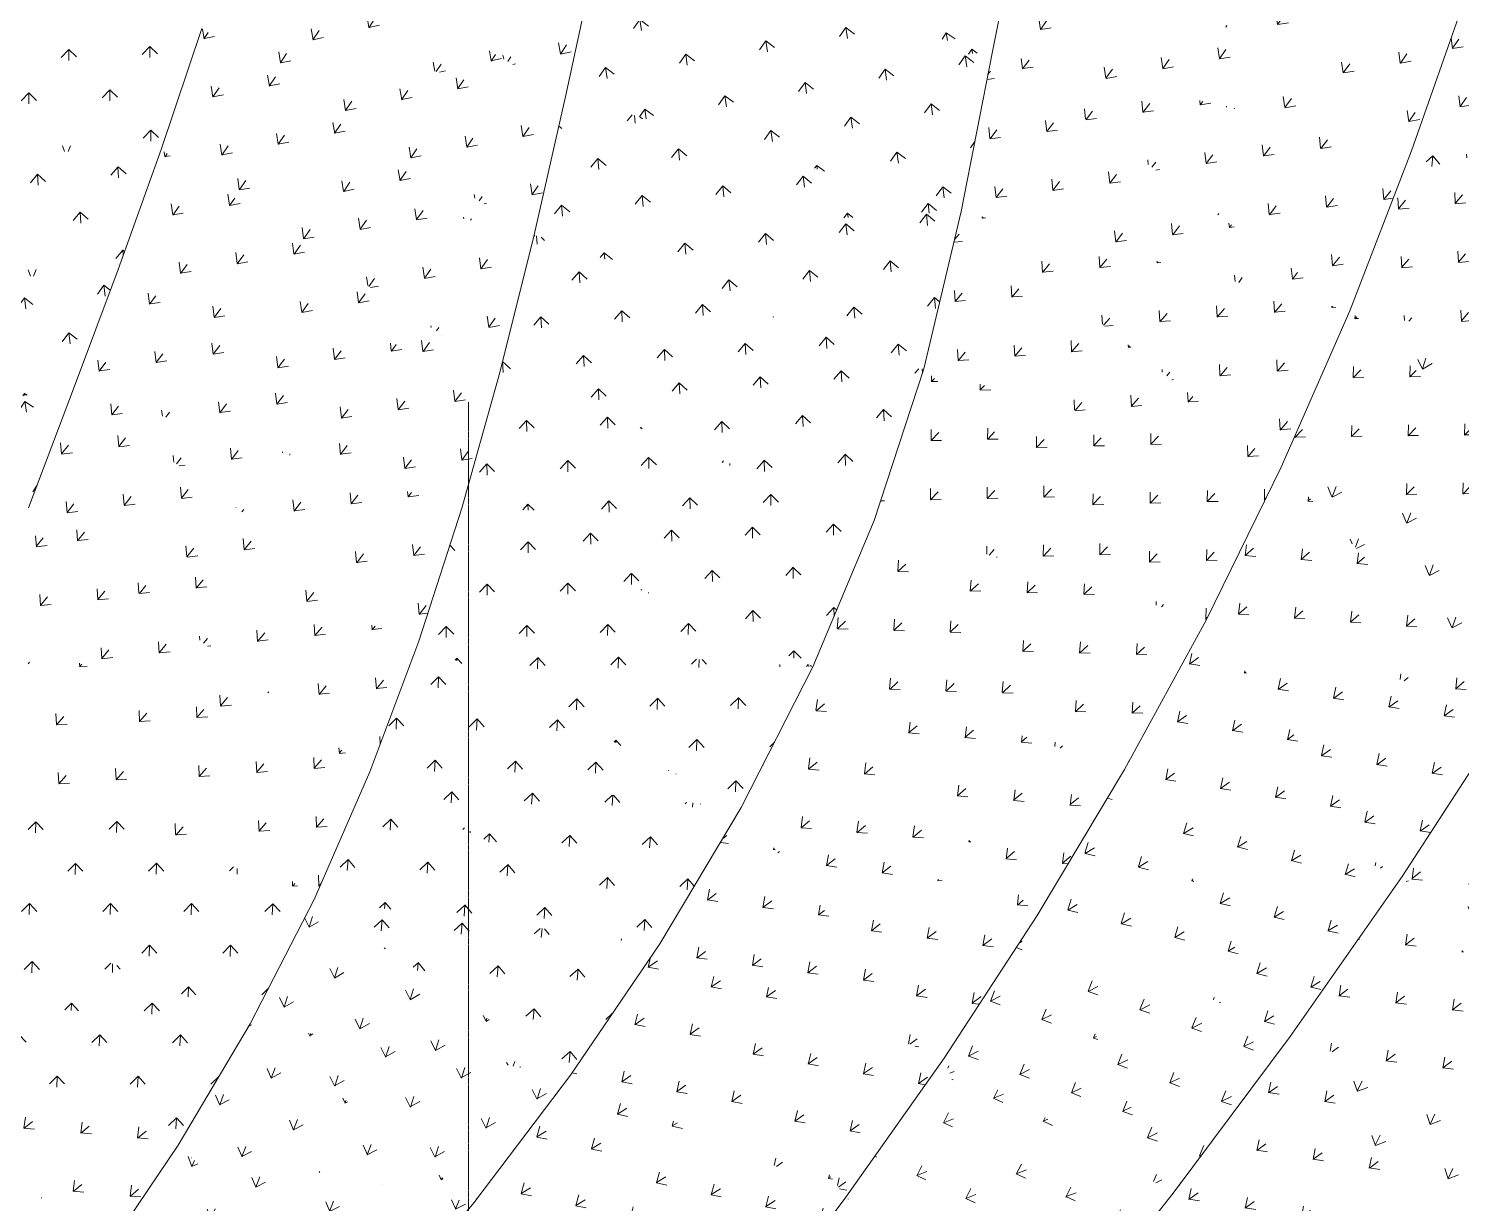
# Model space of a CAD drawing. Header units: millimetres. Extents: x 15878 to 679837, y -72324 to 391440.
# Drawn here: x 86459 to 92582, y -9404 to -4382 of the extents above; entities that cross this region are included whole.
import ezdxf

# ---------------------------------------------------------------- set-up
doc = ezdxf.new("R2010")
doc.units = ezdxf.units.MM
doc.linetypes.add('Grid Line__1_200_', pattern=[10.5, 6, -1.5, 1.5, -1.5])
for name, color, linetype, lineweight in [('A-FLOR', 192, 'Continuous', 5), ('A-FLOR-PATT', 8, 'Continuous', 5), ('S-GRID', 1, 'Continuous', 5)]:
    doc.layers.add(name, color=color, linetype=linetype, lineweight=lineweight)

msp = doc.modelspace()

# ---------------------------------------------------------------- hatches: boundary and pattern name
at = {"layer": 'A-FLOR-PATT'}
h = msp.add_hatch(dxfattribs=at)
h.set_pattern_fill('FP_1185', color=256, style=0, pattern_type=2)
h.set_pattern_definition([(56.968, (-16298.94, -45504.86), (-44.01305, 247.51812), [47.439, -310.37]), (12.377, (-16298.94, -45504.86), (-44.01564, 247.51724), [45.89, -198.856]), (100.083, (-16298.94, -45504.86), (-239.0581, -52.4582), [47.138, -204.263])])
h.paths.add_polyline_path([(88755, -4666.7), (87358.1, -3857), (87198.9, -4381.9), (88619, -4641.8)], flags=0)
h = msp.add_hatch(dxfattribs=at)
h.set_pattern_fill('FP_1196', color=256, style=0, pattern_type=2)
h.set_pattern_definition([(57.201, (-15544.03, -44756.93), (-44.62911, 248.0957), [47.314, -309.55]), (12.299, (-15544.03, -44756.93), (-44.6289, 248.0954), [45.662, -197.868]), (100.198, (-15544.03, -44756.93), (-237.9402, -51.87697), [47.265, -204.813])])
h.paths.add_polyline_path([(88755, -4666.7), (88884.9, -4062.8), (87358.1, -3857), (87713, -4062.8)], flags=0)
h = msp.add_hatch(dxfattribs=at)
h.set_pattern_fill('FP_1023', color=256, style=0, pattern_type=2)
h.set_pattern_definition([(280.024, (95625.3, 9802.34), (201.1775, -140.9881), [47.369, -309.908]), (236.605, (95625.3, 9802.34), (201.1755, -140.9907), [47.349, -205.177]), (324.976, (95625.3, 9802.34), (138.992, 210.833), [46.062, -199.601])])
h.paths.add_polyline_path([(90577.6, -4479.9), (90712.5, -3802.2), (88884.9, -4062.8), (90444.7, -4447.2)], flags=0)
h = msp.add_hatch(dxfattribs=at)
h.set_pattern_fill('FP_845', color=256, style=0, pattern_type=2)
h.set_pattern_definition([(54.837, (-20525.67, -45825.16), (-37.02063, 250.2203), [47.339, -309.712]), (9.745, (-20525.67, -45825.16), (-37.01836, 250.2206), [46.163, -200.038]), (98.416, (-20525.67, -45825.16), (-242.64736, -41.67547), [47.427, -205.517])])
h.paths.add_polyline_path([(92369.3, -4903.9), (90712.5, -3802.2), (90577.6, -4479.9), (91513.8, -4701.5)], flags=0)
h = msp.add_hatch(dxfattribs=at)
h.set_pattern_fill('FP_851', color=256, style=0, pattern_type=2)
h.set_pattern_definition([(54.581, (-21067.67, -47277.6), (-36.42596, 249.5347), [47.503, -310.787]), (9.866, (-21067.67, -47277.6), (-36.425, 249.5341), [46.451, -201.287]), (98.305, (-21067.67, -47277.6), (-244.07315, -42.4487), [47.284, -204.895])])
h.paths.add_polyline_path([(92369.3, -4903.9), (92612.9, -4210.7), (90712.5, -3802.2), (92064.8, -4701.5)], flags=0)
h = msp.add_hatch(dxfattribs=at)
h.set_pattern_fill('FP_1017', color=256, style=0, pattern_type=2)
h.set_pattern_definition([(277.931, (96981.92, 8020.9), (195.8483, -148.579), [47.396, -310.086]), (234.509, (96981.92, 8020.9), (195.8503, -148.5775), [47.32, -205.053]), (322.815, (96981.92, 8020.9), (146.5213, 205.4843), [46.093, -199.737])])
h.paths.add_polyline_path([(88755, -4666.7), (90577.6, -4479.9), (88884.9, -4062.8), (88795.1, -4479.9)], flags=0)
h = msp.add_hatch(dxfattribs=at)
h.set_pattern_fill('FP_680', color=256, style=0, pattern_type=2)
h.set_pattern_definition([(54.312, (-18319.57, -47885), (-32.79915, 249.36672), [47.443, -310.394]), (9.695, (-18319.57, -47885), (-32.7957, 249.3675), [45.947, -199.104]), (97.493, (-18319.57, -47885), (-241.55085, -41.26987), [47.159, -204.356])])
h.paths.add_polyline_path([(93995.3, -5111), (92612.9, -4210.7), (92369.3, -4903.9), (93679.1, -5070.7)], flags=0)
h = msp.add_hatch(dxfattribs=at)
h.set_pattern_fill('FP_1351', color=256, style=0, pattern_type=2)
h.set_pattern_definition([(67.682, (-15214.82, -55082.33), (-90.337, 234.91993), [47.465, -310.54]), (23.046, (-15214.82, -55082.33), (-90.33853, 234.91885), [46.109, -199.805]), (111.034, (-15214.82, -55082.33), (-226.289, -96.26655), [47.192, -204.499])])
h.paths.add_polyline_path([(85324.3, -4934.3), (87025.1, -4899.2), (85390.1, -4330.9), (85347.7, -4719.6)], flags=0)
h = msp.add_hatch(dxfattribs=at)
h.set_pattern_fill('FP_1355', color=256, style=0, pattern_type=2)
h.set_pattern_definition([(270.679, (103867.61, 3689.66), (175.3847, -172.2647), [47.41, -310.18]), (227.274, (103867.6, 3689.66), (175.385, -172.2642), [47.296, -204.949]), (315.514, (103867.6, 3689.66), (171.1473, 185.3), [46.094, -199.741])])
h.paths.add_polyline_path([(87025.1, -4899.2), (87198.9, -4381.9), (85390.1, -4330.9), (86913.8, -4860.5)], flags=0)
h = msp.add_hatch(dxfattribs=at)
h.set_pattern_fill('FP_1184', color=256, style=0, pattern_type=2)
h.set_pattern_definition([(55.521, (-17856.28, -43896.18), (-38.29611, 248.5748), [47.457, -310.487]), (10.922, (-17856.28, -43896.18), (-38.29673, 248.5745), [46.008, -199.366]), (98.758, (-17856.28, -43896.18), (-240.92965, -46.48934), [47.158, -204.35])])
h.paths.add_polyline_path([(88619, -5263.4), (87198.9, -4381.9), (87025.1, -4899.2), (88472.2, -5229.9)], flags=0)
h = msp.add_hatch(dxfattribs=at)
h.set_pattern_fill('FP_1194', color=256, style=0, pattern_type=2)
h.set_pattern_definition([(55.781, (-17011.8, -43001), (-38.94792, 249.25277), [47.311, -309.532]), (10.825, (-17011.8, -43001), (-38.9472, 249.2527), [45.743, -198.22]), (98.881, (-17011.8, -43001), (-239.62216, -45.81885), [47.302, -204.975])])
h.paths.add_polyline_path([(88619, -5263.4), (88755, -4666.7), (87198.9, -4381.9), (87713.7, -4701.5)], flags=0)
h = msp.add_hatch(dxfattribs=at)
h.set_pattern_fill('FP_1022', color=256, style=0, pattern_type=2)
h.set_pattern_definition([(278.018, (96738.66, 8144.43), (196.1127, -148.6233), [47.421, -310.248]), (234.573, (96738.66, 8144.43), (196.1136, -148.622), [47.297, -204.956]), (322.844, (96738.66, 8144.43), (146.2214, 205.55), [46.138, -199.93])])
h.paths.add_polyline_path([(90444.7, -5163.3), (90577.6, -4479.9), (88755, -4666.7), (90296.5, -5119.7)], flags=0)
h = msp.add_hatch(dxfattribs=at)
h.set_pattern_fill('FP_844', color=256, style=0, pattern_type=2)
h.set_pattern_definition([(52.549, (-19943.28, -42201.67), (-26.17594, 251.72662), [47.227, -308.981]), (7.29, (-19943.28, -42201.67), (-26.17664, 251.7272), [45.892, -198.866]), (95.937, (-19943.28, -42201.67), (-242.7797, -31.0585), [47.453, -205.631])])
h.paths.add_polyline_path([(92105.6, -5587.9), (90577.6, -4479.9), (90444.7, -5163.3), (90712.5, -5231.7)], flags=0)
h = msp.add_hatch(dxfattribs=at)
h.set_pattern_fill('FP_850', color=256, style=0, pattern_type=2)
h.set_pattern_definition([(52.203, (-20903.79, -44123.54), (-25.3748, 250.7942), [47.478, -310.622]), (7.486, (-20903.8, -44123.54), (-25.37664, 250.7934), [46.303, -200.644]), (95.778, (-20903.8, -44123.54), (-244.84187, -32.17374), [47.264, -204.81])])
h.paths.add_polyline_path([(92105.6, -5587.9), (92369.3, -4903.9), (90577.6, -4479.9), (91520, -5163.3)], flags=0)
h = msp.add_hatch(dxfattribs=at)
h.set_pattern_fill('FP_1014', color=256, style=0, pattern_type=2)
h.set_pattern_definition([(275.43, (98502.32, 5754.22), (189.1965, -157.5564), [47.437, -310.355]), (231.972, (98502.32, 5754.22), (189.1946, -157.559), [47.28, -204.879]), (320.213, (98502.32, 5754.22), (155.341, 198.6285), [46.164, -200.045])])
h.paths.add_polyline_path([(88619, -5263.4), (90444.7, -5163.3), (88755, -4666.7), (88702, -4899.2)], flags=0)
h = msp.add_hatch(dxfattribs=at)
h.set_pattern_fill('FP_1350', color=256, style=0, pattern_type=2)
h.set_pattern_definition([(68.718, (-13304.79, -55428.12), (-93.31408, 233.33645), [47.441, -310.382]), (24.153, (-13304.8, -55428.12), (-93.3144, 233.3363), [45.863, -198.739]), (111.797, (-13304.8, -55428.12), (-223.18973, -100.0841), [47.119, -204.184])])
h.paths.add_polyline_path([(85267.8, -5533.8), (86840.8, -5411.3), (85324.3, -4934.3), (85279.4, -5411.3)], flags=0)
h = msp.add_hatch(dxfattribs=at)
h.set_pattern_fill('FP_1353', color=256, style=0, pattern_type=2)
h.set_pattern_definition([(273.332, (102061.43, 6830.22), (182.3368, -161.8429), [47.265, -309.233]), (230.211, (102061.43, 6830.22), (182.337, -161.8425), [47.351, -205.189]), (318.408, (102061.43, 6830.22), (161.615, 194.0542), [45.713, -198.09])])
h.paths.add_polyline_path([(86840.8, -5411.3), (87025.1, -4899.2), (85324.3, -4934.3), (86350, -5256.9)], flags=0)
h = msp.add_hatch(dxfattribs=at)
h.set_pattern_fill('FP_1183', color=256, style=0, pattern_type=2)
h.set_pattern_definition([(54.26, (-19283.36, -42363.3), (-33.32116, 249.44704), [47.467, -310.553]), (9.633, (-19283.36, -42363.3), (-33.3225, 249.4472), [46.108, -199.802]), (97.609, (-19283.36, -42363.3), (-242.4429, -41.1507), [47.187, -204.476])])
h.paths.add_polyline_path([(88472.2, -5852), (87025.1, -4899.2), (86840.8, -5411.3), (88309.5, -5808.1)], flags=0)
h = msp.add_hatch(dxfattribs=at)
h.set_pattern_fill('FP_1195', color=256, style=0, pattern_type=2)
h.set_pattern_definition([(54.501, (-18459.92, -41522.26), (-33.89542, 250.10106), [47.329, -309.648]), (9.537, (-18459.92, -41522.26), (-33.8933, 250.1011), [45.856, -198.711]), (97.718, (-18459.92, -41522.26), (-241.1868, -40.5229), [47.323, -205.065])])
h.paths.add_polyline_path([(88472.2, -5852), (88619, -5263.4), (87025.1, -4899.2), (88447.6, -5835.9)], flags=0)
h = msp.add_hatch(dxfattribs=at)
h.set_pattern_fill('FP_685', color=256, style=0, pattern_type=2)
h.set_pattern_definition([(50.126, (-17758.63, -42272.43), (-13.39275, 251.32786), [47.354, -309.813]), (5.369, (-17758.63, -42272.43), (-13.3884, 251.3279), [45.645, -197.796]), (93.05, (-17758.63, -42272.43), (-242.3732, -22.7813), [47.191, -204.494])])
h.paths.add_polyline_path([(93613.7, -5856.4), (92369.3, -4903.9), (92105.6, -5587.9), (93493, -5835)], flags=0)
h = msp.add_hatch(dxfattribs=at)
h.set_pattern_fill('FP_683', color=256, style=0, pattern_type=2)
h.set_pattern_definition([(265.112, (106920.51, -9559.98), (156.8411, -186.0648), [47.271, -309.267]), (222.101, (106920.51, -9559.98), (156.8395, -186.0664), [47.313, -205.021]), (310.129, (106920.51, -9559.98), (187.2205, 169.1766), [45.628, -197.722])])
h.paths.add_polyline_path([(93613.7, -5856.4), (93995.3, -5111), (92369.3, -4903.9), (93262.8, -5587.9)], flags=0)
h = msp.add_hatch(dxfattribs=at)
h.set_pattern_fill('FP_1024', color=256, style=0, pattern_type=2)
h.set_pattern_definition([(275.381, (98504.59, 5705.3), (189.0498, -157.5385), [47.424, -310.273]), (231.936, (98504.59, 5705.3), (189.049, -157.5395), [47.292, -204.932]), (320.195, (98504.59, 5705.3), (155.5052, 198.5833), [46.141, -199.944])])
h.paths.add_polyline_path([(90284, -5835.9), (90444.7, -5163.3), (88619, -5263.4)], flags=0)
h = msp.add_hatch(dxfattribs=at)
h.set_pattern_fill('FP_843', color=256, style=0, pattern_type=2)
h.set_pattern_definition([(49.792, (-18934.05, -38438.43), (-12.94554, 252.6695), [47.151, -308.486]), (4.464, (-18934.05, -38438.43), (-12.94617, 252.66885), [45.613, -197.657]), (92.933, (-18934.05, -38438.43), (-242.5329, -18.93376), [47.438, -205.563])])
h.paths.add_polyline_path([(91812.5, -6256.7), (90444.7, -5163.3), (90284, -5835.9), (91608.8, -6200.6)], flags=0)
h = msp.add_hatch(dxfattribs=at)
h.set_pattern_fill('FP_852', color=256, style=0, pattern_type=2)
h.set_pattern_definition([(49.389, (-20176.12, -40557.53), (-12.04118, 251.5455), [47.449, -310.435]), (4.7, (-20176.12, -40557.53), (-12.0428, 251.5461), [46.092, -199.73]), (92.741, (-20176.12, -40557.53), (-244.99503, -20.143), [47.219, -204.615])])
h.paths.add_polyline_path([(91812.5, -6256.7), (92105.6, -5587.9), (90444.7, -5163.3), (91286.1, -5835.9)], flags=0)
h = msp.add_hatch(dxfattribs=at)
h.set_pattern_fill('FP_1013', color=256, style=0, pattern_type=2)
h.set_pattern_definition([(272.995, (99973.44, 3490), (182.2336, -165.777), [47.46, -310.508]), (229.535, (99973.44, 3490), (182.236, -165.775), [47.246, -204.731]), (317.708, (99973.44, 3490), (163.5286, 191.7038), [46.192, -200.164])])
h.paths.add_polyline_path([(88472.2, -5852), (90284, -5835.9), (88619, -5263.4), (88582.1, -5411.3)], flags=0)
h = msp.add_hatch(dxfattribs=at)
h.set_pattern_fill('FP_1356', color=256, style=0, pattern_type=2)
h.set_pattern_definition([(276.439, (100007.96, 10483.4), (189.5444, -148.8313), [47.041, -307.761]), (233.682, (100007.96, 10483.4), (189.5446, -148.8316), [47.41, -205.441]), (321.861, (100007.96, 10483.4), (149.7548, 203.7326), [45.186, -195.807])])
h.paths.add_polyline_path([(86650.6, -5921), (86840.8, -5411.3), (85267.8, -5533.8), (86202.5, -5795.5)], flags=0)
h = msp.add_hatch(dxfattribs=at)
h.set_pattern_fill('FP_1178', color=256, style=0, pattern_type=2)
h.set_pattern_definition([(53.085, (-20477.96, -40785.67), (-28.57544, 250.22437), [47.467, -310.55]), (8.411, (-20477.96, -40785.67), (-28.5764, 250.2244), [46.174, -200.086]), (96.515, (-20477.96, -40785.67), (-243.6112, -36.02055), [47.222, -204.629])])
h.paths.add_polyline_path([(88309.5, -6431.4), (86840.8, -5411.3), (86650.6, -5921), (88126.3, -6375)], flags=0)
h = msp.add_hatch(dxfattribs=at)
h.set_pattern_fill('FP_1193', color=256, style=0, pattern_type=2)
h.set_pattern_definition([(53.271, (-19777.25, -40164.58), (-28.9955, 250.74605), [47.358, -309.84]), (8.334, (-19777.25, -40164.58), (-28.9972, 250.74594), [45.975, -199.225]), (96.597, (-19777.25, -40164.58), (-242.61116, -35.54175), [47.328, -205.089])])
h.paths.add_polyline_path([(88309.5, -6431.4), (88472.2, -5852), (86840.8, -5411.3), (87475.4, -5852)], flags=0)
h = msp.add_hatch(dxfattribs=at)
h.set_pattern_fill('FP_1348', color=256, style=0, pattern_type=2)
h.set_pattern_definition([(281.662, (94314.38, 16549.16), (201.634, -134.7334), [47.369, -309.91]), (238.975, (94314.38, 16549.16), (201.6341, -134.7333), [47.079, -204.011]), (326.249, (94314.38, 16549.16), (129.4139, 215.1705), [45.47, -197.036])])
h.paths.add_polyline_path([(85211.3, -6125.4), (86650.6, -5921), (85267.8, -5533.8), (85222.5, -6008.7)], flags=0)
h = msp.add_hatch(dxfattribs=at)
h.set_pattern_fill('FP_676', color=256, style=0, pattern_type=2)
h.set_pattern_definition([(45.646, (-16810.2, -36488.6), (7.41927, 251.69743), [47.258, -309.184]), (0.752, (-16810.2, -36488.6), (7.41623, 251.698), [45.335, -196.452]), (88.312, (-16810.2, -36488.6), (-241.76634, -3.1717), [47.214, -204.593])])
h.paths.add_polyline_path([(93211.4, -6589.2), (92105.6, -5587.9), (91812.5, -6256.7), (92978.4, -6533.9)], flags=0)
h = msp.add_hatch(dxfattribs=at)
h.set_pattern_fill('FP_682', color=256, style=0, pattern_type=2)
h.set_pattern_definition([(73.106, (-10254.3, -72665.73), (-112.00094, 217.02043), [47.506, -310.805]), (30.207, (-10254.3, -72665.73), (-111.9993, 217.022), [46.891, -203.196]), (117.297, (-10254.3, -72665.73), (-216.12817, -125.8247), [45.791, -198.427])])
h.paths.add_polyline_path([(93211.4, -6589.2), (93613.7, -5856.4), (92105.6, -5587.9), (93132.1, -6517.4)], flags=0)
h = msp.add_hatch(dxfattribs=at)
h.set_pattern_fill('FP_1010', color=256, style=0, pattern_type=2)
h.set_pattern_definition([(270.948, (101263.91, 1610.57), (175.874, -172.0767), [47.46, -310.503]), (227.556, (101263.91, 1610.57), (175.8724, -172.078), [47.218, -204.613]), (315.625, (101263.91, 1610.57), (169.9528, 185.8357), [46.135, -199.918])])
h.paths.add_polyline_path([(90072.6, -6484.9), (88472.2, -5852), (88309.5, -6431.4), (88472.2, -6436.3)], flags=0)
h = msp.add_hatch(dxfattribs=at)
h.set_pattern_fill('FP_1021', color=256, style=0, pattern_type=2)
h.set_pattern_definition([(272.649, (100455.59, 2993.43), (181.207, -165.6611), [47.375, -309.951]), (229.272, (100455.6, 2993.43), (181.208, -165.661), [47.328, -205.086]), (317.566, (100455.6, 2993.43), (164.6934, 191.282), [46.035, -199.485])])
h.paths.add_polyline_path([(90072.6, -6484.9), (90284, -5835.9), (88472.2, -5852), (89937.3, -6431.4)], flags=0)
h = msp.add_hatch(dxfattribs=at)
h.set_pattern_fill('FP_846', color=256, style=0, pattern_type=2)
h.set_pattern_definition([(46.638, (-17815.66, -34752.27), (2.15283, 252.68394), [47.136, -308.385]), (1.371, (-17815.66, -34752.27), (2.15286, 252.68385), [45.378, -196.64]), (89.512, (-17815.66, -34752.27), (-241.9491, -5.7915), [47.38, -205.313])])
h.paths.add_polyline_path([(91491, -6910.4), (90284, -5835.9), (90072.6, -6484.9), (91285.5, -6848.8)], flags=0)
h = msp.add_hatch(dxfattribs=at)
h.set_pattern_fill('FP_849', color=256, style=0, pattern_type=2)
h.set_pattern_definition([(46.264, (-18974.29, -36617.72), (2.94043, 251.5874), [47.404, -310.136]), (1.582, (-18974.3, -36617.72), (2.9414, 251.5871), [45.813, -198.521]), (89.33, (-18974.3, -36617.72), (-244.2406, -6.74545), [47.176, -204.429])])
h.paths.add_polyline_path([(91491, -6910.4), (91812.5, -6256.7), (90284, -5835.9), (91013, -6484.9)], flags=0)
h = msp.add_hatch(dxfattribs=at)
h.set_pattern_fill('FP_1352', color=256, style=0, pattern_type=2)
h.set_pattern_definition([(279.855, (97770.48, 14476.43), (196.2317, -133.517), [46.71, -305.601]), (237.527, (97770.48, 14476.43), (196.2301, -133.5188), [47.471, -205.709]), (325.768, (97770.48, 14476.43), (135.9326, 213.5945), [44.503, -192.844])])
h.paths.add_polyline_path([(86458.8, -6430.8), (86650.6, -5921), (85222.5, -6128.2), (86269.8, -6384.5)], flags=0)
h = msp.add_hatch(dxfattribs=at)
h.set_pattern_fill('FP_1181', color=256, style=0, pattern_type=2)
h.set_pattern_definition([(51.888, (-21362.85, -39033.17), (-23.5311, 250.95825), [47.453, -310.457]), (7.146, (-21362.85, -39033.17), (-23.5295, 250.9583), [46.19, -200.157]), (95.357, (-21362.85, -39033.17), (-244.43324, -30.6484), [47.261, -204.798])])
h.paths.add_polyline_path([(88126.3, -7000.5), (86650.6, -5921), (86458.8, -6430.8), (87917.6, -6929.2)], flags=0)
h = msp.add_hatch(dxfattribs=at)
h.set_pattern_fill('FP_1192', color=256, style=0, pattern_type=2)
h.set_pattern_definition([(51.991, (-20877.84, -38772.22), (-23.75504, 251.2533), [47.392, -310.06]), (7.103, (-20877.84, -38772.22), (-23.7546, 251.2529), [46.079, -199.675]), (95.401, (-20877.84, -38772.22), (-243.8684, -30.3882), [47.32, -205.054])])
h.paths.add_polyline_path([(88126.3, -7000.5), (88309.5, -6431.4), (86650.6, -5921), (87348.3, -6431.4)], flags=0)
h = msp.add_hatch(dxfattribs=at)
h.set_pattern_fill('FP_675', color=256, style=0, pattern_type=2)
h.set_pattern_definition([(40.981, (-15353.66, -30487.65), (29.0439, 250.33972), [47.129, -308.34]), (355.884, (-15353.66, -30487.65), (29.0443, 250.34), [44.986, -194.941]), (83.382, (-15353.66, -30487.65), (-239.3088, 17.2219), [47.254, -204.766])])
h.paths.add_polyline_path([(92782.7, -7305.5), (91812.5, -6256.7), (91491, -6910.4), (92470.8, -7210.1)], flags=0)
h = msp.add_hatch(dxfattribs=at)
h.set_pattern_fill('FP_681', color=256, style=0, pattern_type=2)
h.set_pattern_definition([(69.396, (-11212.11, -68612.19), (-96.5926, 223.57884), [47.524, -310.925]), (26.683, (-11212.11, -68612.2), (-96.5908, 223.5797), [46.74, -202.541]), (113.366, (-11212.11, -68612.2), (-222.732, -111.9437), [45.666, -197.886])])
h.paths.add_polyline_path([(92782.7, -7305.5), (93211.4, -6589.2), (91812.5, -6256.7), (92697.9, -7213.9)], flags=0)
h = msp.add_hatch(dxfattribs=at)
h.set_pattern_fill('FP_1175', color=256, style=0, pattern_type=2)
h.set_pattern_definition([(50.55, (-21852.7, -36949.98), (-17.61403, 251.67084), [47.418, -310.232]), (5.713, (-21852.7, -36949.98), (-17.6122, 251.67083), [46.142, -199.948]), (94.003, (-21852.7, -36949.98), (-244.8673, -24.49663), [47.304, -204.983])])
h.paths.add_polyline_path([(87917.6, -7558.4), (86458.8, -6430.8), (86269.8, -6943.3), (86913.8, -7183.7)], flags=0)
h = msp.add_hatch(dxfattribs=at)
h.set_pattern_fill('FP_1203', color=256, style=0, pattern_type=2)
h.set_pattern_definition([(50.54, (-21685.15, -37185.25), (-17.5927, 251.6433), [47.424, -310.27]), (5.718, (-21685.15, -37185.25), (-17.59534, 251.64303), [46.152, -199.993]), (93.999, (-21685.15, -37185.25), (-244.92123, -24.5213), [47.298, -204.959])])
h.paths.add_polyline_path([(87917.6, -7558.4), (88126.3, -7000.5), (86458.8, -6430.8), (87195.9, -7000.5)], flags=0)
h = msp.add_hatch(dxfattribs=at)
h.set_pattern_fill('FP_1009', color=256, style=0, pattern_type=2)
h.set_pattern_definition([(269.193, (102484.48, 27.1), (169.9843, -176.8307), [47.435, -310.345]), (225.948, (102484.48, 27.1), (169.983, -176.831), [47.198, -204.523]), (313.869, (102484.48, 27.1), (175.024, 180.914), [45.99, -199.292])])
h.paths.add_polyline_path([(89810.9, -7109.7), (88309.5, -6431.4), (88126.3, -7000.5), (88676.3, -7036.2)], flags=0)
h = msp.add_hatch(dxfattribs=at)
h.set_pattern_fill('FP_1020', color=256, style=0, pattern_type=2)
h.set_pattern_definition([(270.276, (102152.41, 559.95), (173.8939, -171.8603), [47.293, -309.415]), (227.032, (102152.41, 559.95), (173.8928, -171.861), [47.364, -205.246]), (315.337, (102152.41, 559.95), (172.1753, 184.844), [45.842, -198.647])])
h.paths.add_polyline_path([(89810.9, -7109.7), (90072.6, -6484.9), (88309.5, -6431.4), (89569.3, -7000.5)], flags=0)
h = msp.add_hatch(dxfattribs=at)
h.set_pattern_fill('FP_842', color=256, style=0, pattern_type=2)
h.set_pattern_definition([(43.412, (-16737.12, -31161.82), (17.44654, 251.73212), [47.134, -308.375]), (358.237, (-16737.12, -31161.82), (17.4459, 251.73243), [45.173, -195.748]), (86.036, (-16737.12, -31161.82), (-240.80586, 7.40956), [47.313, -205.023])])
h.paths.add_polyline_path([(91142.6, -7549.1), (90072.6, -6484.9), (89810.9, -7109.7), (90899.8, -7469)], flags=0)
h = msp.add_hatch(dxfattribs=at)
h.set_pattern_fill('FP_848', color=256, style=0, pattern_type=2)
h.set_pattern_definition([(43.101, (-17650.26, -32667.83), (18.06168, 250.79122), [47.348, -309.775]), (358.402, (-17650.26, -32667.83), (18.05877, 250.79094), [45.522, -197.264]), (85.881, (-17650.26, -32667.83), (-242.6914, 6.7726), [47.145, -204.295])])
h.paths.add_polyline_path([(91142.6, -7549.1), (91491, -6910.4), (90072.6, -6484.9), (90700.8, -7109.7)], flags=0)
h = msp.add_hatch(dxfattribs=at)
h.set_pattern_fill('FP_674', color=256, style=0, pattern_type=2)
h.set_pattern_definition([(36.183, (-13341.68, -24363.23), (51.05298, 247.09972), [46.959, -307.226]), (350.808, (-13341.68, -24363.23), (51.05116, 247.10003), [44.602, -193.275]), (78.326, (-13341.68, -24363.23), (-234.8218, 38.0026), [47.31, -205.009])])
h.paths.add_polyline_path([(92328.4, -8005.6), (91491, -6910.4), (91142.6, -7549.1), (91491, -7683.2)], flags=0)
h = msp.add_hatch(dxfattribs=at)
h.set_pattern_fill('FP_677', color=256, style=0, pattern_type=2)
h.set_pattern_definition([(35.9, (-14282.08, -25714.53), (51.58452, 246.2401), [47.173, -308.628]), (350.97, (-14282.08, -25714.53), (51.5822, 246.2409), [44.925, -194.674]), (78.169, (-14282.08, -25714.53), (-236.6298, 37.60504), [47.172, -204.413])])
h.paths.add_polyline_path([(92328.4, -8005.6), (92782.7, -7305.5), (91491, -6910.4), (92078.2, -7678.4)], flags=0)
h = msp.add_hatch(dxfattribs=at)
h.set_pattern_fill('FP_1174', color=256, style=0, pattern_type=2)
h.set_pattern_definition([(48.927, (-21807.9, -34323.97), (-10.11896, 252.3387), [47.35, -309.785]), (3.949, (-21807.9, -34323.97), (-10.1192, 252.3382), [46.002, -199.344]), (92.297, (-21807.9, -34323.97), (-244.76334, -16.89957), [47.352, -205.19])])
h.paths.add_polyline_path([(87678.6, -8104.1), (86269.8, -6943.3), (86087.9, -7461), (87385.8, -7985.7)], flags=0)
h = msp.add_hatch(dxfattribs=at)
h.set_pattern_fill('FP_1190', color=256, style=0, pattern_type=2)
h.set_pattern_definition([(48.769, (-22105.5, -35219.49), (-9.80144, 251.87019), [47.45, -310.44]), (4.024, (-22105.5, -35219.5), (-9.8, 251.8702), [46.18, -200.113]), (92.228, (-22105.5, -35219.5), (-245.68586, -17.2824), [47.261, -204.799])])
h.paths.add_polyline_path([(87678.6, -8104.1), (87917.6, -7558.4), (86269.8, -6943.3), (87534.9, -7985.7)], flags=0)
h = msp.add_hatch(dxfattribs=at)
h.set_pattern_fill('FP_1008', color=256, style=0, pattern_type=2)
h.set_pattern_definition([(267.584, (103745.87, -1434.22), (164.2265, -180.4894), [47.385, -310.012]), (224.565, (103745.87, -1434.22), (164.226, -180.4895), [47.185, -204.469]), (312.299, (103745.87, -1434.22), (179.292, 176.59), [45.754, -198.268])])
h.paths.add_polyline_path([(89503.9, -7712), (88126.3, -7000.5), (87917.6, -7558.4), (89157.3, -7678.4)], flags=0)
h = msp.add_hatch(dxfattribs=at)
h.set_pattern_fill('FP_1034', color=256, style=0, pattern_type=2)
h.set_pattern_definition([(268.194, (103652.02, -1619.89), (167.0605, -176.5017), [47.182, -308.688]), (225.147, (103652.02, -1619.89), (167.062, -176.5014), [47.394, -205.375]), (313.426, (103652.02, -1619.89), (178.2757, 179.1924), [45.568, -197.46])])
h.paths.add_polyline_path([(89503.9, -7712), (89810.9, -7109.7), (88126.3, -7000.5), (89438.9, -7678.4)], flags=0)
h = msp.add_hatch(dxfattribs=at)
h.set_pattern_fill('FP_841', color=256, style=0, pattern_type=2)
h.set_pattern_definition([(40.298, (-15774.73, -27764.7), (31.98023, 249.96317), [47.137, -308.389]), (355.215, (-15774.73, -27764.7), (31.9796, 249.96255), [45.002, -195.01]), (82.71, (-15774.73, -27764.7), (-239.1762, 20.01824), [47.25, -204.75])])
h.paths.add_polyline_path([(90768.9, -8173), (89810.9, -7109.7), (89503.9, -7712), (90296.5, -8000.8)], flags=0)
h = msp.add_hatch(dxfattribs=at)
h.set_pattern_fill('FP_862', color=256, style=0, pattern_type=2)
h.set_pattern_definition([(40.067, (-16390.88, -28911.31), (32.40695, 249.2457), [47.291, -309.4]), (355.33, (-16390.88, -28911.3), (32.4093, 249.2448), [45.256, -196.111]), (82.591, (-16390.88, -28911.3), (-240.56617, 19.6534), [47.127, -204.216])])
h.paths.add_polyline_path([(90768.9, -8173), (91142.6, -7549.1), (89810.9, -7109.7), (90396.6, -7759.8)], flags=0)
h = msp.add_hatch(dxfattribs=at)
h.set_pattern_fill('FP_511', color=256, style=0, pattern_type=2)
h.set_pattern_definition([(39.582, (-21012.7, -31220.7), (31.93909, 249.61807), [47.413, -310.199]), (354.898, (-21012.7, -31220.7), (31.9399, 249.6186), [45.871, -198.775]), (82.708, (-21012.7, -31220.7), (-243.6773, 21.757), [47.185, -204.469])])
h.paths.add_polyline_path([(93864.5, -8547.1), (92782.7, -7305.5), (92328.4, -8005.6), (93679.1, -8481.7)], flags=0)
h = msp.add_hatch(dxfattribs=at)
h.set_pattern_fill('FP_1173', color=256, style=0, pattern_type=2)
h.set_pattern_definition([(268.819, (101742.1, 1755.7), (169.385, -178.398), [47.453, -310.461]), (225.43, (101742.1, 1755.7), (169.3826, -178.4005), [47.227, -204.652]), (313.515, (101742.1, 1755.7), (176.7628, 179.439), [46.125, -199.877])])
h.paths.add_polyline_path([(87678.6, -8104.1), (86087.9, -7461), (85916, -7985.7), (86913.8, -8052.7)], flags=0)
h = msp.add_hatch(dxfattribs=at)
h.set_pattern_fill('FP_1007', color=256, style=0, pattern_type=2)
h.set_pattern_definition([(265.984, (105114.41, -2957.66), (158.2498, -183.3913), [47.299, -309.455]), (223.27, (105114.4, -2957.66), (158.2514, -183.3893), [47.184, -204.464]), (310.791, (105114.4, -2957.66), (183.235, 172.486), [45.418, -196.812])])
h.paths.add_polyline_path([(89156.6, -8293.5), (87917.6, -7558.4), (87678.6, -8104.1), (88702.4, -8235.3)], flags=0)
h = msp.add_hatch(dxfattribs=at)
h.set_pattern_fill('FP_1019', color=256, style=0, pattern_type=2)
h.set_pattern_definition([(266.262, (105052.64, -3686.63), (160.388, -180.0504), [47.04, -307.76]), (223.474, (105052.64, -3686.63), (160.3877, -180.0504), [47.417, -205.473]), (311.695, (105052.64, -3686.63), (183.5174, 173.9963), [45.211, -195.916])])
h.paths.add_polyline_path([(89156.6, -8293.5), (89503.9, -7712), (87917.6, -7558.4), (88837.2, -8104.1)], flags=0)
h = msp.add_hatch(dxfattribs=at)
h.set_pattern_fill('FP_673', color=256, style=0, pattern_type=2)
h.set_pattern_definition([(31.32, (-10774.04, -18254.3), (72.9039, 241.93277), [46.744, -305.818]), (345.588, (-10774.04, -18254.3), (72.9036, 241.9332), [44.194, -191.505]), (73.231, (-10774.04, -18254.3), (-228.2817, 58.662), [47.377, -205.301])])
h.paths.add_polyline_path([(91850.4, -8690.3), (91142.6, -7549.1), (90768.9, -8173), (91570.8, -8556.5)], flags=0)
h = msp.add_hatch(dxfattribs=at)
h.set_pattern_fill('FP_678', color=256, style=0, pattern_type=2)
h.set_pattern_definition([(31.035, (-11878.1, -19556.95), (73.4613, 241.09146), [46.989, -307.423]), (345.773, (-11878.1, -19556.95), (73.45996, 241.09257), [44.532, -192.97]), (73.054, (-11878.1, -19556.95), (-230.21793, 58.3701), [47.257, -204.779])])
h.paths.add_polyline_path([(91850.4, -8690.3), (92328.4, -8005.6), (91142.6, -7549.1), (91529.6, -8173)], flags=0)
h = msp.add_hatch(dxfattribs=at)
h.set_pattern_fill('FP_838', color=256, style=0, pattern_type=2)
h.set_pattern_definition([(37.402, (-15002.9, -24631.43), (45.21323, 247.61116), [47.144, -308.438]), (352.407, (-15002.9, -24631.43), (45.2126, 247.61095), [44.88, -194.478]), (79.652, (-15002.9, -24631.43), (-237.25875, 31.6284), [47.195, -204.51])])
h.paths.add_polyline_path([(90371.4, -8782.4), (89503.9, -7712), (89156.6, -8293.5), (90296.5, -8752.2)], flags=0)
h = msp.add_hatch(dxfattribs=at)
h.set_pattern_fill('FP_847', color=256, style=0, pattern_type=2)
h.set_pattern_definition([(37.255, (-15307.04, -25456.17), (45.46887, 247.1492), [47.239, -309.06]), (352.474, (-15307.04, -25456.17), (45.47124, 247.1484), [45.037, -195.159]), (79.575, (-15307.04, -25456.17), (-238.12605, 31.46084), [47.118, -204.179])])
h.paths.add_polyline_path([(90371.4, -8782.4), (90768.9, -8173), (89503.9, -7712), (90296.5, -8689.9)], flags=0)
h = msp.add_hatch(dxfattribs=at)
h.set_pattern_fill('FP_1176', color=256, style=0, pattern_type=2)
h.set_pattern_definition([(268.698, (101874.2, 2055.7), (168.2693, -178.2475), [47.436, -310.351]), (225.491, (101874.2, 2055.7), (168.27, -178.2468), [47.181, -204.45]), (313.351, (101874.2, 2055.7), (176.3978, 179.4484), [45.961, -199.165])])
h.paths.add_polyline_path([(87405.1, -8636.4), (85916, -7985.7), (85744.4, -8511.1), (86913.8, -8599.4)], flags=0)
h = msp.add_hatch(dxfattribs=at)
h.set_pattern_fill('FP_1182', color=256, style=0, pattern_type=2)
h.set_pattern_definition([(267.91, (102875.95, 232.95), (166.7127, -178.0724), [47.223, -308.954]), (224.706, (102875.95, 232.95), (166.7117, -178.0722), [47.408, -205.435]), (313.113, (102875.95, 232.95), (179.7018, 177.867), [45.737, -198.194])])
h.paths.add_polyline_path([(87405.1, -8636.4), (87678.6, -8104.1), (85916, -7985.7), (87118.4, -8511.1)], flags=0)
h = msp.add_hatch(dxfattribs=at)
h.set_pattern_fill('FP_505', color=256, style=0, pattern_type=2)
h.set_pattern_definition([(37.646, (-20447.88, -28598.58), (40.92562, 248.1431), [47.397, -310.093]), (352.985, (-20447.88, -28598.58), (40.9258, 248.1423), [45.743, -198.218]), (80.634, (-20447.88, -28598.58), (-242.1337, 29.7972), [47.155, -204.339])])
h.paths.add_polyline_path([(93328.6, -9236.2), (92328.4, -8005.6), (91850.4, -8690.3), (92889.3, -9074)], flags=0)
h = msp.add_hatch(dxfattribs=at)
h.set_pattern_fill('FP_510', color=256, style=0, pattern_type=2)
h.set_pattern_definition([(65.201, (-19307.22, -64980.36), (-82.0535, 230.90298), [47.498, -310.754]), (22.095, (-19307.22, -64980.36), (-82.0514, 230.9031), [47.012, -203.719]), (109.563, (-19307.22, -64980.36), (-232.31797, -94.31237), [45.947, -199.102])])
h.paths.add_polyline_path([(93328.6, -9236.2), (93864.5, -8547.1), (92328.4, -8005.6), (92884.9, -8690.3)], flags=0)
h = msp.add_hatch(dxfattribs=at)
h.set_pattern_fill('FP_1006', color=256, style=0, pattern_type=2)
h.set_pattern_definition([(72.679, (-8862.1, -66752.6), (-108.50266, 217.3106), [47.525, -310.928]), (30.125, (-8862.1, -66752.6), (-108.5018, 217.31085), [46.656, -202.176]), (116.533, (-8862.1, -66752.6), (-215.223, -124.88745), [45.542, -197.35])])
h.paths.add_polyline_path([(88773.9, -8856.1), (87678.6, -8104.1), (87405.1, -8636.4), (87678.6, -8680.3)], flags=0)
h = msp.add_hatch(dxfattribs=at)
h.set_pattern_fill('FP_1011', color=256, style=0, pattern_type=2)
h.set_pattern_definition([(264.372, (106401.98, -5762.52), (153.6086, -182.8587), [46.871, -306.65]), (221.904, (106401.98, -5762.52), (153.6078, -182.8593), [47.432, -205.54]), (310.031, (106401.98, -5762.52), (188.279, 168.9553), [44.778, -194.038])])
h.paths.add_polyline_path([(88773.9, -8856.1), (89156.6, -8293.5), (87678.6, -8104.1), (88453.9, -8636.4)], flags=0)
h = msp.add_hatch(dxfattribs=at)
h.set_pattern_fill('FP_669', color=256, style=0, pattern_type=2)
h.set_pattern_definition([(26.472, (-7697.88, -12321.53), (94.01122, 234.94827), [46.484, -304.12]), (340.311, (-7697.88, -12321.53), (94.01185, 234.94824), [43.778, -189.705]), (68.192, (-7697.88, -12321.53), (-219.83344, 78.6632), [47.448, -205.61])])
h.paths.add_polyline_path([(91350.1, -9360.2), (90768.9, -8173), (90371.4, -8782.4), (91091, -9207.2)], flags=0)
h = msp.add_hatch(dxfattribs=at)
h.set_pattern_fill('FP_679', color=256, style=0, pattern_type=2)
h.set_pattern_definition([(26.185, (-8939.12, -13547.5), (94.61577, 234.13115), [46.758, -305.913]), (340.513, (-8939.12, -13547.5), (94.6174, 234.131), [44.127, -191.215]), (67.996, (-8939.12, -13547.5), (-221.86203, 78.5059), [47.349, -205.178])])
h.paths.add_polyline_path([(91350.1, -9360.2), (91850.4, -8690.3), (90768.9, -8173), (91308.2, -9274.6)], flags=0)
h = msp.add_hatch(dxfattribs=at)
h.set_pattern_fill('FP_836', color=256, style=0, pattern_type=2)
h.set_pattern_definition([(34.79, (-14451.45, -21787.4), (56.8501, 244.9513), [47.157, -308.52]), (349.874, (-14451.45, -21787.4), (56.8513, 244.95126), [44.807, -194.164]), (76.933, (-14451.45, -21787.4), (-235.24797, 42.01624), [47.149, -204.313])])
h.paths.add_polyline_path([(89951.7, -9377.5), (89156.6, -8293.5), (88773.9, -8856.1), (89173.7, -9033.1)], flags=0)
h = msp.add_hatch(dxfattribs=at)
h.set_pattern_fill('FP_839', color=256, style=0, pattern_type=2)
h.set_pattern_definition([(34.722, (-14469.73, -22354.86), (56.96337, 244.73761), [47.199, -308.796]), (349.902, (-14469.73, -22354.86), (56.96284, 244.7377), [44.877, -194.468]), (76.897, (-14469.73, -22354.86), (-235.637, 41.9671), [47.115, -204.165])])
h.paths.add_polyline_path([(89951.7, -9377.5), (90371.4, -8782.4), (89156.6, -8293.5), (89569.2, -8856.1)], flags=0)
h = msp.add_hatch(dxfattribs=at)
h.set_pattern_fill('FP_1177', color=256, style=0, pattern_type=2)
h.set_pattern_definition([(40.453, (-16576.68, -21699.18), (30.8423, 251.23744), [46.842, -306.463]), (354.717, (-16576.68, -21699.18), (30.8447, 251.2372), [44.816, -194.201]), (83.001, (-16576.68, -21699.18), (-238.00106, 22.0059), [47.461, -205.663])])
h.paths.add_polyline_path([(86759.7, -9656.7), (85744.4, -8511.1), (85557.1, -9027.3), (86269.7, -9400.3)], flags=0)
h = msp.add_hatch(dxfattribs=at)
h.set_pattern_fill('FP_1179', color=256, style=0, pattern_type=2)
h.set_pattern_definition([(39.724, (-19172.53, -24827.66), (32.27705, 249.07553), [47.412, -310.192]), (355.166, (-19172.53, -24827.66), (32.27416, 249.07524), [45.682, -197.953]), (82.617, (-19172.53, -24827.66), (-242.7684, 20.5313), [47.092, -204.066])])
h.paths.add_polyline_path([(86759.7, -9656.7), (87097.8, -9154.3), (85744.4, -8511.1), (86393.4, -9243.4)], flags=0)
h = msp.add_hatch(dxfattribs=at)
h.set_pattern_fill('FP_1180', color=256, style=0, pattern_type=2)
h.set_pattern_definition([(267.25, (103555.54, -397.11), (164.0466, -177.6923), [47.049, -307.818]), (224.31, (103555.54, -397.1), (164.045, -177.693), [47.447, -205.602]), (312.713, (103555.54, -397.1), (181.0735, 176.765), [45.345, -196.494])])
h.paths.add_polyline_path([(87097.8, -9154.3), (87405.1, -8636.4), (85744.4, -8511.1), (86913.8, -9066.9)], flags=0)
h = msp.add_hatch(dxfattribs=at)
h.set_pattern_fill('FP_1000', color=256, style=0, pattern_type=2)
h.set_pattern_definition([(69.593, (-8155.03, -64000.39), (-95.30301, 221.2998), [47.497, -310.746]), (27.464, (-8155.03, -64000.4), (-95.30514, 221.2994), [46.535, -201.652]), (113.299, (-8155.03, -64000.4), (-220.21795, -114.4595), [45.178, -195.771])])
h.paths.add_polyline_path([(88360.8, -9401.5), (87405.1, -8636.4), (87097.8, -9154.3), (88058.4, -9342.3)], flags=0)
h = msp.add_hatch(dxfattribs=at)
h.set_pattern_fill('FP_1012', color=256, style=0, pattern_type=2)
h.set_pattern_definition([(71.614, (-8294.28, -68233.97), (-105.6065, 213.92743), [47.219, -308.931]), (29.647, (-8294.28, -68233.97), (-105.6081, 213.9267), [47.019, -203.75]), (116.274, (-8294.28, -68233.97), (-217.94117, -124.0441), [44.733, -193.842])])
h.paths.add_polyline_path([(88360.8, -9401.5), (88773.9, -8856.1), (87405.1, -8636.4), (88052.1, -9154.3)], flags=0)
h = msp.add_hatch(dxfattribs=at)
h.set_pattern_fill('FP_504', color=256, style=0, pattern_type=2)
h.set_pattern_definition([(35.735, (-19776.73, -26012.68), (49.77591, 246.37225), [47.377, -309.963]), (351.09, (-19776.73, -26012.68), (49.77356, 246.37295), [45.604, -197.618]), (78.578, (-19776.73, -26012.68), (-240.2863, 37.6729), [47.128, -204.222])])
h.paths.add_polyline_path([(92773.6, -9909.2), (91850.4, -8690.3), (91350.1, -9360.2), (92351.2, -9746.3)], flags=0)
h = msp.add_hatch(dxfattribs=at)
h.set_pattern_fill('FP_506', color=256, style=0, pattern_type=2)
h.set_pattern_definition([(64.011, (-19543.41, -63421.29), (-76.95302, 231.86201), [47.479, -310.628]), (21.054, (-19543.41, -63421.29), (-76.95007, 231.8625), [46.989, -203.617]), (108.36, (-19543.41, -63421.29), (-233.8751, -90.02935), [45.806, -198.492])])
h.paths.add_polyline_path([(92773.6, -9909.2), (93328.6, -9236.2), (91850.4, -8690.3), (92357.8, -9360.2)], flags=0)
h = msp.add_hatch(dxfattribs=at)
h.set_pattern_fill('FP_668', color=256, style=0, pattern_type=2)
h.set_pattern_definition([(21.719, (-4218.63, -6721.17), (113.83556, 226.40598), [46.187, -302.177]), (335.076, (-4218.63, -6721.17), (113.83566, 226.40557), [43.377, -187.967]), (63.307, (-4218.63, -6721.17), (-209.79834, 97.49263), [47.515, -205.898])])
h.paths.add_polyline_path([(90829.5, -10016.3), (90371.4, -8782.4), (89951.7, -9377.5), (90589.6, -9841.7)], flags=0)
h = msp.add_hatch(dxfattribs=at)
h.set_pattern_fill('FP_670', color=256, style=0, pattern_type=2)
h.set_pattern_definition([(21.432, (-5553.33, -7848.22), (114.50032, 225.61274), [46.484, -304.12]), (335.287, (-5553.33, -7848.22), (114.5003, 225.6126), [43.729, -189.491]), (63.091, (-5553.33, -7848.22), (-211.8588, 97.5063), [47.438, -205.566])])
h.paths.add_polyline_path([(90829.5, -10016.3), (91350.1, -9360.2), (90371.4, -8782.4), (90808, -9958.6)], flags=0)
h = msp.add_hatch(dxfattribs=at)
h.set_pattern_fill('FP_837', color=256, style=0, pattern_type=2)
h.set_pattern_definition([(32.482, (-14104.43, -19218.43), (66.8562, 242.2223), [47.172, -308.623]), (347.633, (-14104.43, -19218.43), (66.8576, 242.2215), [44.779, -194.041]), (74.57, (-14104.43, -19218.43), (-233.2781, 51.1467), [47.115, -204.164])])
h.paths.add_polyline_path([(89511.3, -9958.6), (88773.9, -8856.1), (88360.8, -9401.5), (89156.6, -9786.8)], flags=0)
h = msp.add_hatch(dxfattribs=at)
h.set_pattern_fill('FP_840', color=256, style=0, pattern_type=2)
h.set_pattern_definition([(32.481, (-13896.75, -19605.3), (66.85675, 242.2176), [47.173, -308.629]), (347.634, (-13896.75, -19605.3), (66.8574, 242.21766), [44.78, -194.047]), (74.569, (-13896.75, -19605.3), (-233.2865, 51.1471), [47.114, -204.161])])
h.paths.add_polyline_path([(89511.3, -9958.6), (89951.7, -9377.5), (88773.9, -8856.1), (89138.7, -9401.5)], flags=0)
h = msp.add_hatch(dxfattribs=at)
h.set_pattern_fill('FP_999', color=256, style=0, pattern_type=2)
h.set_pattern_definition([(66.214, (-7383.2, -61037.75), (-80.5663, 224.97709), [47.478, -310.62]), (24.535, (-7383.2, -61037.75), (-80.56627, 224.97767), [46.374, -200.954]), (109.703, (-7383.2, -61037.75), (-224.9951, -102.70283), [44.807, -194.162])])
h.paths.add_polyline_path([(87922.3, -9931.4), (87097.8, -9154.3), (86759.7, -9656.7), (87660.1, -9869.4)], flags=0)
h = msp.add_hatch(dxfattribs=at)
h.set_pattern_fill('FP_1001', color=256, style=0, pattern_type=2)
h.set_pattern_definition([(68.499, (-7752.66, -65482.12), (-92.49504, 217.57375), [47.181, -308.684]), (26.988, (-7752.66, -65482.12), (-92.49537, 217.57367), [46.907, -203.262]), (113.031, (-7752.66, -65482.12), (-222.92697, -113.5263), [44.328, -192.09])])
h.paths.add_polyline_path([(87922.3, -9931.4), (88360.8, -9401.5), (87097.8, -9154.3), (87630.9, -9656.7)], flags=0)
h = msp.add_hatch(dxfattribs=at)
h.set_pattern_fill('FP_503', color=256, style=0, pattern_type=2)
h.set_pattern_definition([(62.032, (-19532.1, -59962.34), (-67.59912, 234.57117), [47.527, -310.946]), (19.189, (-19532.1, -59962.34), (-67.5983, 234.5724), [46.797, -202.786]), (106.076, (-19532.1, -59962.34), (-235.715, -82.03533), [45.772, -198.346])])
h.paths.add_polyline_path([(92200.8, -10567.2), (91350.1, -9360.2), (90829.5, -10016.3), (91798.4, -10405.5)], flags=0)
h = msp.add_hatch(dxfattribs=at)
h.set_pattern_fill('FP_507', color=256, style=0, pattern_type=2)
h.set_pattern_definition([(62.846, (-19718.32, -61886.04), (-71.92888, 232.66364), [47.459, -310.5]), (20.044, (-19718.32, -61886.04), (-71.932, 232.66233), [46.962, -203.503]), (107.18, (-19718.32, -61886.04), (-235.29494, -85.84544), [45.662, -197.867])])
h.paths.add_polyline_path([(92200.8, -10567.2), (92773.6, -9909.2), (91350.1, -9360.2), (91812.5, -10016.3)], flags=0)
h = msp.add_hatch(dxfattribs=at)
h.set_pattern_fill('FP_833', color=256, style=0, pattern_type=2)
h.set_pattern_definition([(30.462, (-13908.89, -16881.07), (75.38843, 239.57735), [47.188, -308.724]), (345.663, (-13908.89, -16881.07), (75.3882, 239.5774), [44.781, -194.052]), (72.533, (-13908.89, -16881.07), (-231.39546, 59.1398), [47.092, -204.066])])
h.paths.add_polyline_path([(89051.7, -10525.7), (88360.8, -9401.5), (87922.3, -9931.4), (88865.7, -10427.8)], flags=0)
h = msp.add_hatch(dxfattribs=at)
h.set_pattern_fill('FP_832', color=256, style=0, pattern_type=2)
h.set_pattern_definition([(30.507, (-13554.86, -17162.84), (75.32096, 239.71922), [47.162, -308.553]), (345.648, (-13554.86, -17162.84), (75.3218, 239.7187), [44.737, -193.86]), (72.557, (-13554.86, -17162.84), (-231.1509, 59.1427), [47.114, -204.16])])
h.paths.add_polyline_path([(89051.7, -10525.7), (89511.3, -9958.6), (88360.8, -9401.5)], flags=0)
h = msp.add_hatch(dxfattribs=at)
h.set_pattern_fill('FP_667', color=256, style=0, pattern_type=2)
h.set_pattern_definition([(268.146, (103875.53, -3138.43), (163.617, -163.1579), [46.022, -301.095]), (226.426, (103875.53, -3138.43), (163.6166, -163.1593), [47.562, -206.102]), (315.08, (103875.53, -3138.43), (174.8487, 183.7753), [43.325, -187.741])])
h.paths.add_polyline_path([(90829.5, -10016.3), (89951.7, -9377.5), (89511.3, -9958.6), (90296.5, -9992.9)], flags=0)

# ---------------------------------------------------------------- linework, layer by layer
at = {"layer": 'A-FLOR'}
for p, q in [((90577.6, -4479.9), (90712.5, -3802.2)), ((88884.9, -4062.8), (88755, -4666.7)), ((92612.9, -4210.7), (92369.3, -4903.9)), ((87198.9, -4381.9), (87025.1, -4899.2)), ((90444.7, -5163.3), (90577.6, -4479.9)), ((88619, -5263.4), (88755, -4666.7)), ((87025.1, -4899.2), (86840.8, -5411.3)), ((87025.1, -4899.2), (87025.1, -4899.2)), ((92369.3, -4903.9), (92105.6, -5587.9)), ((92369.3, -4903.9), (92369.3, -4903.9)), ((90284, -5835.9), (90444.7, -5163.3)), ((88619, -5263.4), (88472.2, -5852)), ((86840.8, -5411.3), (86650.6, -5921)), ((92105.6, -5587.9), (91812.5, -6256.7)), ((88472.2, -5852), (88309.5, -6431.4)), ((90072.6, -6484.9), (90284, -5835.9)), ((86650.6, -5921), (86458.8, -6430.8)), ((91812.5, -6256.7), (91491, -6910.4)), ((91812.5, -6256.7), (91812.5, -6256.7)), ((88126.3, -7000.5), (88309.5, -6431.4)), ((89810.9, -7109.7), (90072.6, -6484.9)), ((91142.6, -7549.1), (91491, -6910.4)), ((88126.3, -7000.5), (87917.6, -7558.4)), ((89503.9, -7712), (89810.9, -7109.7)), ((92328.4, -8005.6), (92782.7, -7305.5)), ((87678.6, -8104.1), (87917.6, -7558.4)), ((91142.6, -7549.1), (90768.9, -8173)), ((89156.6, -8293.5), (89503.9, -7712)), ((92328.4, -8005.6), (91850.4, -8690.3)), ((87405.1, -8636.4), (87678.6, -8104.1)), ((90768.9, -8173), (90371.4, -8782.4)), ((90768.9, -8173), (90768.9, -8173)), ((88773.9, -8856.1), (89156.6, -8293.5)), ((87097.8, -9154.3), (87405.1, -8636.4)), ((91850.4, -8690.3), (91350.1, -9360.2)), ((89951.7, -9377.5), (90371.4, -8782.4)), ((88360.8, -9401.5), (88773.9, -8856.1)), ((86759.7, -9656.7), (87097.8, -9154.3)), ((91350.1, -9360.2), (90829.5, -10016.3)), ((91350.1, -9360.2), (91350.1, -9360.2)), ((87922.3, -9931.4), (88360.8, -9401.5)), ((89511.3, -9958.6), (89951.7, -9377.5))]:
    msp.add_line(p, q, dxfattribs=at)
at = {"layer": 'S-GRID', "color": 254, "linetype": 'Grid Line__1_200_'}
msp.add_line((88339.3, -5978.8), (88339.3, -18478.8), dxfattribs=at)

doc.saveas('drawing.dxf')
